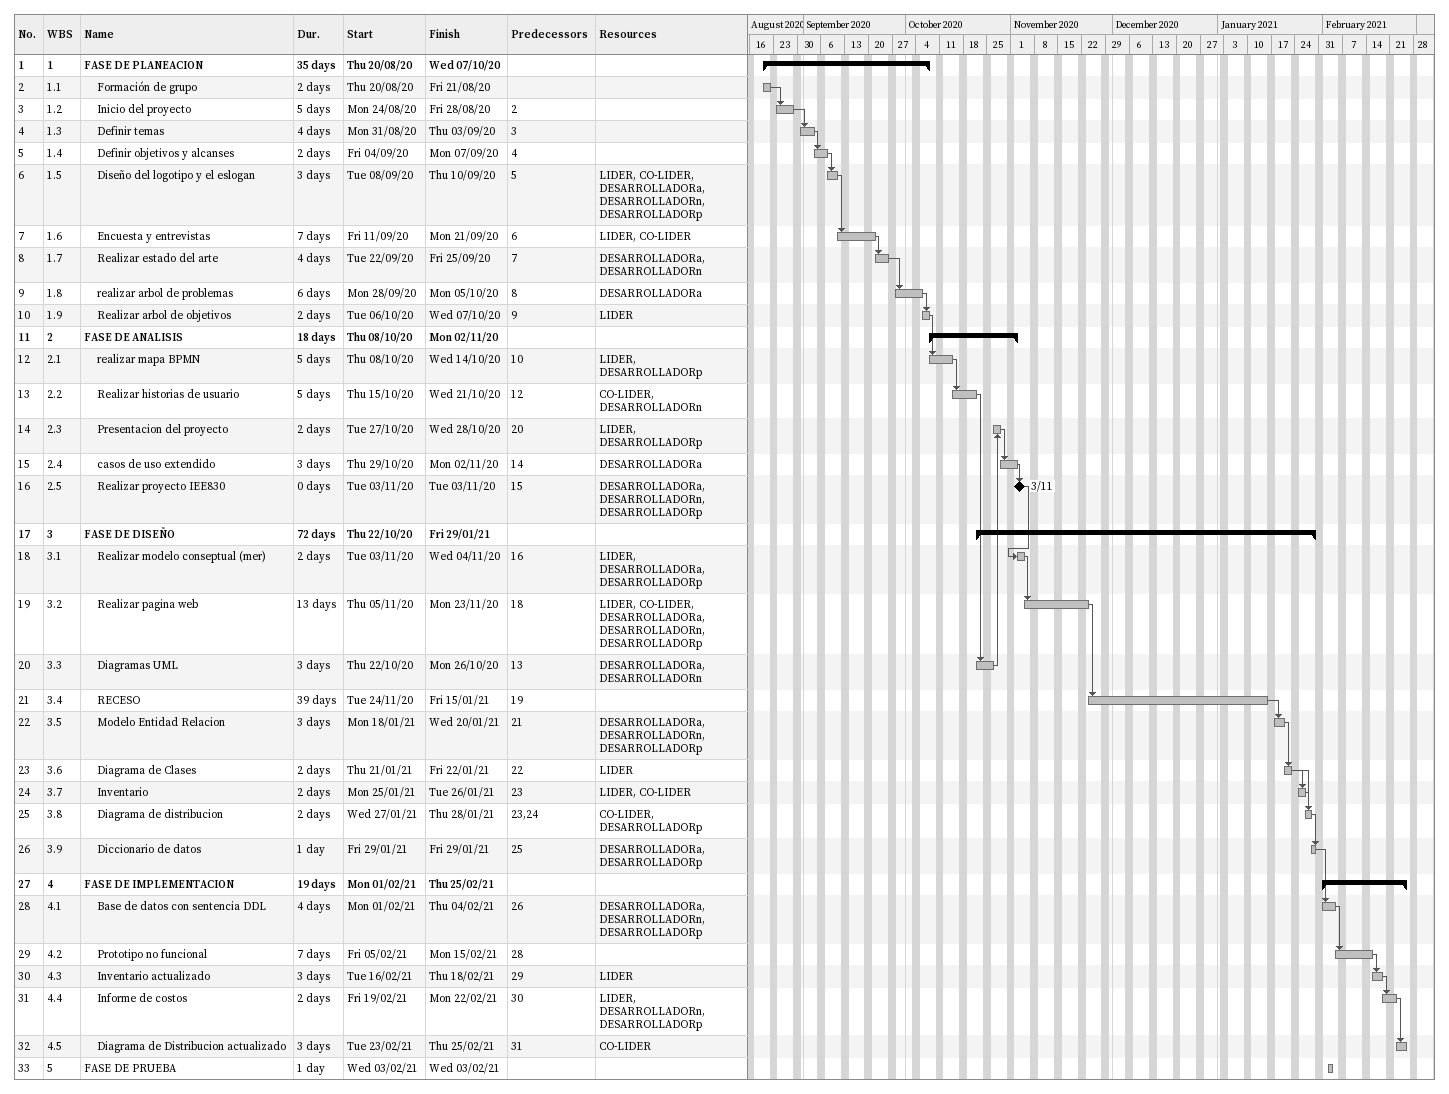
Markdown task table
| ID | WBS | Task | Duration | Start | Finish | Predecessors | Resources |
|---|---|---|---|---|---|---|---|
| 1 | 1 | **FASE DE PLANEACION** | 35d | 2020-08-20 | 2020-10-07 |  |  |
| 2 | 1.1 | Formación de grupo | 2d | 2020-08-20 | 2020-08-21 |  |  |
| 3 | 1.2 | Inicio del proyecto | 5d | 2020-08-24 | 2020-08-28 | 2 |  |
| 4 | 1.3 | Definir temas | 4d | 2020-08-31 | 2020-09-03 | 3 |  |
| 5 | 1.4 | Definir objetivos y alcanses | 2d | 2020-09-04 | 2020-09-07 | 4 |  |
| 6 | 1.5 | Diseño del logotipo y el eslogan | 3d | 2020-09-08 | 2020-09-10 | 5 | LIDER, CO-LIDER, DESARROLLADORa, DESARROLLADORn, DESARROLLADORp |
| 7 | 1.6 | Encuesta y entrevistas | 7d | 2020-09-11 | 2020-09-21 | 6 | LIDER, CO-LIDER |
| 8 | 1.7 | Realizar estado del arte | 4d | 2020-09-22 | 2020-09-25 | 7 | DESARROLLADORa, DESARROLLADORn |
| 9 | 1.8 | realizar arbol de problemas | 6d | 2020-09-28 | 2020-10-05 | 8 | DESARROLLADORa |
| 10 | 1.9 | Realizar arbol de objetivos | 2d | 2020-10-06 | 2020-10-07 | 9 | LIDER |
| 11 | 2 | **FASE DE ANALISIS** | 18d | 2020-10-08 | 2020-11-02 |  |  |
| 12 | 2.1 | realizar mapa BPMN | 5d | 2020-10-08 | 2020-10-14 | 10 | LIDER, DESARROLLADORp |
| 13 | 2.2 | Realizar historias de usuario | 5d | 2020-10-15 | 2020-10-21 | 12 | CO-LIDER, DESARROLLADORn |
| 14 | 2.3 | Presentacion del proyecto | 2d | 2020-10-27 | 2020-10-28 | 20 | LIDER, DESARROLLADORp |
| 15 | 2.4 | casos de uso extendido | 3d | 2020-10-29 | 2020-11-02 | 14 | DESARROLLADORa |
| 16 | 2.5 | Realizar proyecto IEE830 | 0d | 2020-11-03 | 2020-11-03 | 15 | DESARROLLADORa, DESARROLLADORn, DESARROLLADORp |
| 17 | 3 | **FASE DE DISEÑO** | 72d | 2020-10-22 | 2021-01-29 |  |  |
| 18 | 3.1 | Realizar modelo conseptual (mer) | 2d | 2020-11-03 | 2020-11-04 | 16 | LIDER, DESARROLLADORa, DESARROLLADORp |
| 19 | 3.2 | Realizar pagina web | 13d | 2020-11-05 | 2020-11-23 | 18 | LIDER, CO-LIDER, DESARROLLADORa, DESARROLLADORn, DESARROLLADORp |
| 20 | 3.3 | Diagramas UML | 3d | 2020-10-22 | 2020-10-26 | 13 | DESARROLLADORa, DESARROLLADORn |
| 21 | 3.4 | RECESO | 39d | 2020-11-24 | 2021-01-15 | 19 |  |
| 22 | 3.5 | Modelo Entidad Relacion | 3d | 2021-01-18 | 2021-01-20 | 21 | DESARROLLADORa, DESARROLLADORn, DESARROLLADORp |
| 23 | 3.6 | Diagrama de Clases | 2d | 2021-01-21 | 2021-01-22 | 22 | LIDER |
| 24 | 3.7 | Inventario | 2d | 2021-01-25 | 2021-01-26 | 23 | LIDER, CO-LIDER |
| 25 | 3.8 | Diagrama de distribucion | 2d | 2021-01-27 | 2021-01-28 | 23, 24 | CO-LIDER, DESARROLLADORp |
| 26 | 3.9 | Diccionario de datos | 1d | 2021-01-29 | 2021-01-29 | 25 | DESARROLLADORa, DESARROLLADORp |
| 27 | 4 | **FASE DE IMPLEMENTACION** | 19d | 2021-02-01 | 2021-02-25 |  |  |
| 28 | 4.1 | Base de datos con sentencia DDL | 4d | 2021-02-01 | 2021-02-04 | 26 | DESARROLLADORa, DESARROLLADORn, DESARROLLADORp |
| 29 | 4.2 | Prototipo no funcional | 7d | 2021-02-05 | 2021-02-15 | 28 |  |
| 30 | 4.3 | Inventario actualizado | 3d | 2021-02-16 | 2021-02-18 | 29 | LIDER |
| 31 | 4.4 | Informe de costos | 2d | 2021-02-19 | 2021-02-22 | 30 | LIDER, DESARROLLADORn, DESARROLLADORp |
| 32 | 4.5 | Diagrama de Distribucion actualizado | 3d | 2021-02-23 | 2021-02-25 | 31 | CO-LIDER |
| 33 | 5 | FASE DE PRUEBA | 1d | 2021-02-03 | 2021-02-03 |  |  |
